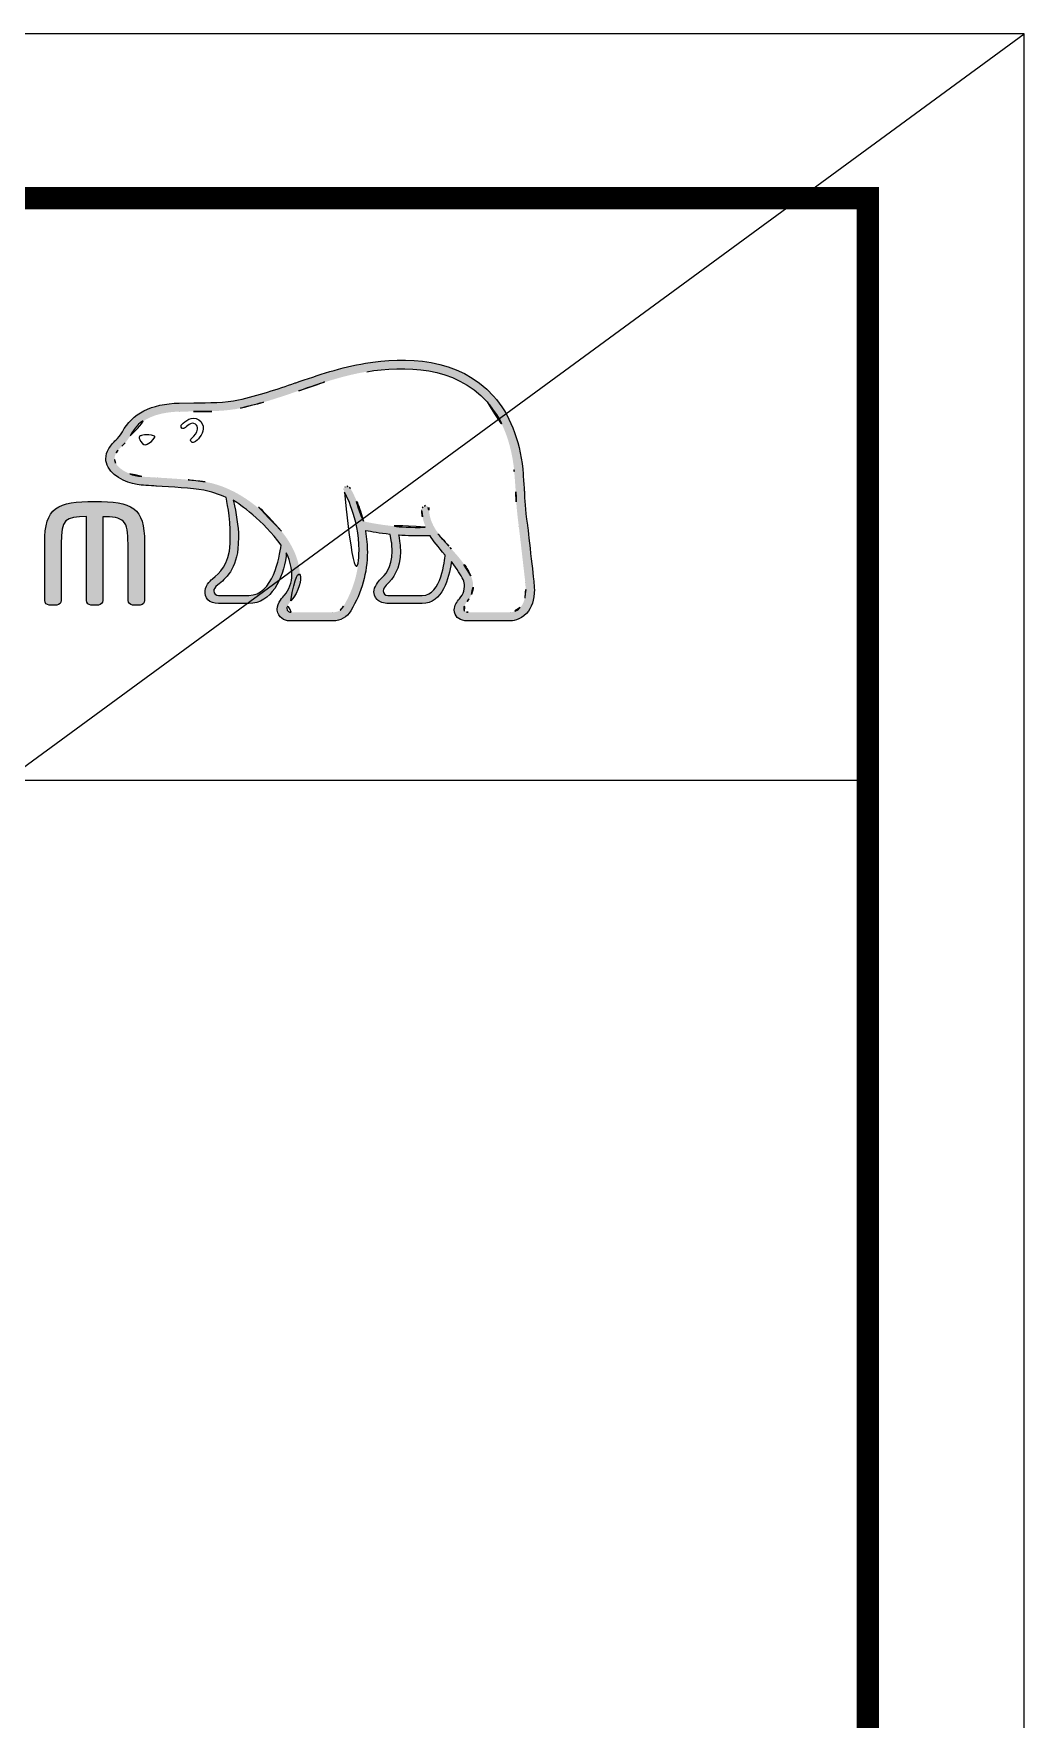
# Model space of a CAD drawing. Extents: x 16296675204 to 16296683393, y -37409618576 to -37409617244.
# Drawn here: x 16296676762.3 to 16296676940.3, y -37409617546.7 to -37409617244.1 of the extents above; entities that cross this region are included whole.
import ezdxf

# ---------------------------------------------------------------- set-up
doc = ezdxf.new("R2010")
doc.units = 0
doc.header["$LTSCALE"] = 10
doc.header["$MEASUREMENT"] = 0
doc.layers.get('0').update_dxf_attribs({"linetype": 'CONTINUOUS'})
doc.layers.add('레이어 1', color=7, linetype='CONTINUOUS', lineweight=0)

msp = doc.modelspace()

# ---------------------------------------------------------------- hatches: boundary and pattern name
at = {"layer": '레이어 1'}
h = msp.add_hatch(color=5, dxfattribs=at)
h.dxf.hatch_style = 1
edge = h.paths.add_edge_path(flags=16)
edge.add_spline(control_points=[(16296676849.71739, -37409617347.101151), (16296676848.96113, -37409617347.938339), (16296676848.01075, -37409617347.945847), (16296676847.96962, -37409617347.945847), (16296676847.96962, -37409617347.945847), (16296676840.356581, -37409617347.945847), (16296676840.356581, -37409617347.945847), (16296676840.07686, -37409617347.945847), (16296676839.863131, -37409617347.875702), (16296676839.72473, -37409617347.739059), (16296676839.6092, -37409617347.6259), (16296676839.55307, -37409617347.453781), (16296676839.55307, -37409617347.240509), (16296676839.55307, -37409617346.811188), (16296676839.86647, -37409617346.416458), (16296676840.19943, -37409617345.997421), (16296676840.50811, -37409617345.60083), (16296676840.80135, -37409617345.224808), (16296676840.965509, -37409617344.762733), (16296676841.38221, -37409617343.64122), (16296676841.33963, -37409617342.444839), (16296676840.842039, -37409617341.390671), (16296676839.9431, -37409617339.483414), (16296676838.609329, -37409617337.984947), (16296676837.31662, -37409617336.536972), (16296676837.31662, -37409617336.536972), (16296676836.87883, -37409617336.056198), (16296676836.87883, -37409617336.051529), (16296676835.19842, -37409617334.17894), (16296676833.461861, -37409617332.241707), (16296676833.32486, -37409617329.615196), (16296676833.29352, -37409617329.095123), (16296676833.053129, -37409617328.780838), (16296676832.71874, -37409617328.794884), (16296676832.71874, -37409617328.794884), (16296676832.226219, -37409617329.031479), (16296676832.2155, -37409617329.031479), (16296676832.082199, -37409617329.178391), (16296676832.007839, -37409617329.397202), (16296676832.007839, -37409617329.64888), (16296676832.007839, -37409617329.64888), (16296676832.01206, -37409617329.737694), (16296676832.01206, -37409617329.738663), (16296676832.079399, -37409617330.68808), (16296676832.305771, -37409617331.61969), (16296676832.70377, -37409617332.586838), (16296676832.70377, -37409617332.586838), (16296676832.74262, -37409617332.684174), (16296676832.74262, -37409617332.684174), (16296676832.74262, -37409617332.684174), (16296676832.639669, -37409617332.687881), (16296676832.639669, -37409617332.687881), (16296676827.7523, -37409617332.881531), (16296676822.960859, -37409617331.959259), (16296676821.55172, -37409617331.61969), (16296676820.682711, -37409617328.123253), (16296676819.273149, -37409617325.805389), (16296676819.21233, -37409617325.707176), (16296676819.10289, -37409617325.525726), (16296676818.927971, -37409617325.386307), (16296676818.75959, -37409617325.337662), (16296676818.75959, -37409617325.337662), (16296676818.348, -37409617325.399406), (16296676818.297529, -37409617325.40596), (16296676818.26292, -37409617325.457413), (16296676818.190889, -37409617325.554672), (16296676818.03187, -37409617325.76799), (16296676818.03187, -37409617325.76799), (16296676818.01227, -37409617325.939133), (16296676818.01227, -37409617325.939133), (16296676818.01227, -37409617325.939133), (16296676818.14222, -37409617326.399323), (16296676818.14222, -37409617326.399323), (16296676818.24888, -37409617326.583618), (16296676820.75849, -37409617330.979919), (16296676820.75849, -37409617336.802658), (16296676820.75849, -37409617340.394501), (16296676819.81469, -37409617343.78334), (16296676817.9533, -37409617346.873894), (16296676817.50853, -37409617347.615601), (16296676816.92251, -37409617347.945847), (16296676816.05077, -37409617347.945847), (16296676816.05077, -37409617347.945847), (16296676808.546169, -37409617347.945847), (16296676808.546169, -37409617347.945847), (16296676808.29738, -37409617347.945847), (16296676807.77825, -37409617347.770889), (16296676807.77825, -37409617347.228348), (16296676807.77825, -37409617346.929031), (16296676808.05558, -37409617346.437958), (16296676808.5177, -37409617345.920723), (16296676811.645081, -37409617342.438309), (16296676809.84079, -37409617336.999039), (16296676806.841499, -37409617333.415619), (16296676803.944571, -37409617329.959396), (16296676799.216709, -37409617325.609863), (16296676793.146111, -37409617324.529503), (16296676790.99473, -37409617324.153519), (16296676787.459499, -37409617323.944023), (16296676784.6042, -37409617323.774628), (16296676784.6042, -37409617323.774628), (16296676781.718109, -37409617323.603493), (16296676781.718109, -37409617323.603493), (16296676780.236931, -37409617323.490303), (16296676777.789049, -37409617322.579269), (16296676777.04402, -37409617321.168663), (16296676776.729271, -37409617320.584061), (16296676776.764811, -37409617319.991058), (16296676777.1595, -37409617319.309174), (16296676777.40789, -37409617318.897636), (16296676777.748831, -37409617318.544037), (16296676778.17771, -37409617318.113739), (16296676778.651911, -37409617317.633911), (16296676779.13974, -37409617317.137222), (16296676779.519541, -37409617316.482452), (16296676779.519541, -37409617316.482452), (16296676779.628481, -37409617316.277634), (16296676779.628481, -37409617316.277634), (16296676781.07785, -37409617313.505157), (16296676784.063551, -37409617312.04126), (16296676788.506149, -37409617311.923431), (16296676788.506149, -37409617311.923431), (16296676791.0116, -37409617311.89537), (16296676791.0116, -37409617311.89537), (16296676793.76252, -37409617311.881348), (16296676796.883921, -37409617311.865433), (16296676799.448669, -37409617311.313538), (16296676803.050819, -37409617310.539062), (16296676806.66465, -37409617309.304352), (16296676809.853849, -37409617308.217468), (16296676809.853849, -37409617308.217468), (16296676809.955811, -37409617308.183807), (16296676809.955811, -37409617308.183807), (16296676813.900299, -37409617306.834976), (16296676817.9795, -37409617305.440262), (16296676822.149389, -37409617304.76123), (16296676828.82288, -37409617303.656563), (16296676837.98723, -37409617303.693024), (16296676843.75293, -37409617310.165848), (16296676846.41787, -37409617313.16275), (16296676848.05942, -37409617317.284073), (16296676848.62439, -37409617322.418381), (16296676848.62439, -37409617322.418381), (16296676848.602921, -37409617322.401543), (16296676848.58321, -37409617322.383789), (16296676848.62903, -37409617322.485657), (16296676848.67211, -37409617323.061943), (16296676848.909679, -37409617326.328262), (16296676848.977961, -37409617327.898743), (16296676849.05002, -37409617329.522552), (16296676849.460609, -37409617332.535454), (16296676849.460609, -37409617332.535454), (16296676850.624229, -37409617342.611313), (16296676850.624229, -37409617342.611313), (16296676850.624229, -37409617342.611313), (16296676850.693451, -37409617343.83577), (16296676850.693451, -37409617343.83577), (16296676850.693451, -37409617345.281883), (16296676850.366079, -37409617346.380943), (16296676849.71739, -37409617347.101151)], knot_values=[0, 0, 0, 0, 1, 1, 1, 2, 2, 2, 3, 3, 3, 4, 4, 4, 5, 5, 5, 6, 6, 6, 7, 7, 7, 8, 8, 8, 9, 9, 9, 10, 10, 10, 11, 11, 11, 12, 12, 12, 13, 13, 13, 14, 14, 14, 15, 15, 15, 16, 16, 16, 17, 17, 17, 18, 18, 18, 19, 19, 19, 20, 20, 20, 21, 21, 21, 22, 22, 22, 23, 23, 23, 24, 24, 24, 25, 25, 25, 26, 26, 26, 27, 27, 27, 28, 28, 28, 29, 29, 29, 30, 30, 30, 31, 31, 31, 32, 32, 32, 33, 33, 33, 34, 34, 34, 35, 35, 35, 36, 36, 36, 37, 37, 37, 38, 38, 38, 39, 39, 39, 40, 40, 40, 41, 41, 41, 42, 42, 42, 43, 43, 43, 44, 44, 44, 45, 45, 45, 46, 46, 46, 47, 47, 47, 48, 48, 48, 49, 49, 49, 50, 50, 50, 51, 51, 51, 52, 52, 52, 53, 53, 53, 53], degree=3, periodic=0)
edge = h.paths.add_edge_path(flags=16)
edge.add_spline(control_points=[(16296676832.118219, -37409617344.923576), (16296676832.118219, -37409617344.923576), (16296676825.907761, -37409617344.923576), (16296676825.907761, -37409617344.923576), (16296676825.4485, -37409617344.923576), (16296676825.085581, -37409617344.556931), (16296676825.085581, -37409617344.089203), (16296676825.085581, -37409617343.762787), (16296676825.36899, -37409617343.347488), (16296676825.636999, -37409617343.06218), (16296676826.90024, -37409617341.852737), (16296676828.19243, -37409617340.18779), (16296676828.19243, -37409617337.027107), (16296676828.19243, -37409617337.027107), (16296676828.11245, -37409617335.591309), (16296676828.11245, -37409617335.585739), (16296676828.11245, -37409617335.585739), (16296676827.884199, -37409617334.189163), (16296676827.884199, -37409617334.189163), (16296676827.884199, -37409617334.189163), (16296676827.868299, -37409617334.101212), (16296676827.868299, -37409617334.101212), (16296676827.868299, -37409617334.101212), (16296676827.959961, -37409617334.107803), (16296676827.959961, -37409617334.107803), (16296676829.118, -37409617334.191017), (16296676831.37133, -37409617334.316406), (16296676833.52269, -37409617334.214432), (16296676834.068939, -37409617335.083389), (16296676834.94915, -37409617336.201157), (16296676836.23436, -37409617337.690308), (16296676836.1754, -37409617338.431152), (16296676835.561819, -37409617344.923576), (16296676832.118219, -37409617344.923576)], knot_values=[0, 0, 0, 0, 1, 1, 1, 2, 2, 2, 3, 3, 3, 4, 4, 4, 5, 5, 5, 6, 6, 6, 7, 7, 7, 8, 8, 8, 9, 9, 9, 10, 10, 10, 11, 11, 11, 11], degree=3, periodic=0)
edge = h.paths.add_edge_path(flags=16)
edge.add_spline(control_points=[(16296676800.95557, -37409617344.923576), (16296676800.95557, -37409617344.923576), (16296676795.50421, -37409617344.923576), (16296676795.50421, -37409617344.923576), (16296676795.095449, -37409617344.923576), (16296676794.65579, -37409617344.586838), (16296676794.65579, -37409617344.089203), (16296676794.65579, -37409617343.787163), (16296676794.909269, -37409617343.412949), (16296676795.37138, -37409617343.04158), (16296676796.75104, -37409617341.942543), (16296676798.841631, -37409617340.279404), (16296676799.068001, -37409617335.687607), (16296676799.068001, -37409617335.687607), (16296676799.0993, -37409617334.43515), (16296676799.0993, -37409617334.43515), (16296676799.0993, -37409617332.482101), (16296676798.651751, -37409617330.124046), (16296676798.227119, -37409617328.016632), (16296676798.227119, -37409617328.016632), (16296676798.15785, -37409617327.801514), (16296676798.15785, -37409617327.801514), (16296676798.15785, -37409617327.801514), (16296676798.336531, -37409617327.940872), (16296676798.336531, -37409617327.940872), (16296676799.14934, -37409617328.441277), (16296676803.60177, -37409617331.458801), (16296676806.76152, -37409617335.91687), (16296676806.49958, -37409617338.027039), (16296676805.30979, -37409617344.923576), (16296676800.95557, -37409617344.923576)], knot_values=[0, 0, 0, 0, 1, 1, 1, 2, 2, 2, 3, 3, 3, 4, 4, 4, 5, 5, 5, 6, 6, 6, 7, 7, 7, 8, 8, 8, 9, 9, 9, 10, 10, 10, 10], degree=3, periodic=0)
edge = h.paths.add_edge_path()
edge.add_spline(control_points=[(16296676852.162951, -37409617342.458893), (16296676852.16103, -37409617342.444839), (16296676851.00493, -37409617332.325912), (16296676851.00493, -37409617332.325912), (16296676850.57696, -37409617329.301826), (16296676850.51523, -37409617327.689217), (16296676850.45961, -37409617326.259987), (16296676850.45961, -37409617326.259987), (16296676850.17341, -37409617322.264954), (16296676850.17341, -37409617322.262154), (16296676849.56447, -37409617316.793953), (16296676847.79475, -37409617312.377083), (16296676844.91094, -37409617309.147217), (16296676838.681311, -37409617302.14772), (16296676828.95665, -37409617302.073822), (16296676821.89266, -37409617303.238403), (16296676817.56044, -37409617303.954933), (16296676813.419519, -37409617305.368301), (16296676809.416059, -37409617306.737671), (16296676809.416059, -37409617306.737671), (16296676809.28702, -37409617306.783478), (16296676809.28702, -37409617306.783478), (16296676806.15727, -37409617307.850739), (16296676802.60557, -37409617309.065857), (16296676799.12038, -37409617309.808456), (16296676796.725809, -37409617310.320137), (16296676793.72699, -37409617310.343536), (16296676791.077959, -37409617310.35759), (16296676791.077959, -37409617310.35759), (16296676788.45612, -37409617310.389374), (16296676788.45612, -37409617310.389374), (16296676783.418171, -37409617310.513786), (16296676779.986691, -37409617312.258324), (16296676778.253469, -37409617315.572342), (16296676778.253469, -37409617315.572342), (16296676778.175369, -37409617315.715393), (16296676778.175369, -37409617315.715393), (16296676777.88867, -37409617316.217758), (16296676777.463539, -37409617316.644287), (16296676777.08284, -37409617317.02594), (16296676776.663309, -37409617317.44873), (16296676776.190491, -37409617317.922928), (16296676775.82943, -37409617318.53653), (16296676775.46694, -37409617319.151123), (16296676775.284109, -37409617319.774048), (16296676775.284109, -37409617320.385773), (16296676775.284109, -37409617320.900238), (16296676775.41316, -37409617321.40535), (16296676775.67231, -37409617321.887993), (16296676776.743299, -37409617323.910316), (16296676779.79825, -37409617325.001846), (16296676781.621269, -37409617325.131882), (16296676781.621269, -37409617325.131882), (16296676784.304871, -37409617325.300278), (16296676784.36895, -37409617325.305878), (16296676787.052111, -37409617325.457413), (16296676790.726721, -37409617325.669739), (16296676792.87204, -37409617326.048569), (16296676794.126419, -37409617326.270264), (16296676795.55191, -37409617326.720154), (16296676796.86517, -37409617327.33847), (16296676796.958719, -37409617327.678963), (16296676797.640579, -37409617330.710541), (16296676797.640579, -37409617334.437042), (16296676797.640579, -37409617334.437042), (16296676797.61161, -37409617335.6194), (16296676797.61161, -37409617335.6194), (16296676797.41378, -37409617339.548889), (16296676795.70063, -37409617340.922012), (16296676794.445351, -37409617341.926643), (16296676794.31811, -37409617342.026733), (16296676793.199421, -37409617342.955551), (16296676793.118959, -37409617344.073334), (16296676793.06193, -37409617344.705643), (16296676793.242889, -37409617345.281883), (16296676793.6269, -37409617345.696213), (16296676794.04311, -37409617346.145203), (16296676794.67592, -37409617346.372467), (16296676795.50421, -37409617346.372467), (16296676795.50421, -37409617346.372467), (16296676800.95557, -37409617346.372467), (16296676800.95557, -37409617346.372467), (16296676805.03574, -37409617346.372467), (16296676807.05426, -37409617341.979027), (16296676807.66832, -37409617337.863342), (16296676807.66832, -37409617337.863342), (16296676807.680969, -37409617337.284348), (16296676807.680969, -37409617337.284348), (16296676807.680969, -37409617337.284348), (16296676807.849369, -37409617337.574303), (16296676807.849369, -37409617337.574303), (16296676808.37265, -37409617338.738831), (16296676808.687469, -37409617340.130707), (16296676808.687469, -37409617341.179207), (16296676808.687469, -37409617342.65062), (16296676808.231911, -37409617343.935852), (16296676807.366659, -37409617344.893631), (16296676807.14827, -37409617345.109756), (16296676806.05715, -37409617346.240601), (16296676806.05715, -37409617347.369614), (16296676806.05715, -37409617347.369614), (16296676806.066971, -37409617347.555771), (16296676806.066971, -37409617347.555771), (16296676806.221769, -37409617348.889633), (16296676807.30118, -37409617349.485443), (16296676808.303921, -37409617349.485443), (16296676808.303921, -37409617349.485443), (16296676816.05077, -37409617349.485443), (16296676816.05077, -37409617349.485443), (16296676817.449141, -37409617349.485443), (16296676818.563601, -37409617348.855904), (16296676819.27964, -37409617347.66803), (16296676821.25103, -37409617344.395103), (16296676822.249969, -37409617340.840652), (16296676822.249969, -37409617337.106613), (16296676822.249969, -37409617335.941132), (16296676822.14006, -37409617334.697098), (16296676821.924931, -37409617333.40625), (16296676821.924931, -37409617333.40625), (16296676821.906219, -37409617333.30336), (16296676821.906219, -37409617333.30336), (16296676821.906219, -37409617333.30336), (16296676822.0091, -37409617333.32489), (16296676822.0091, -37409617333.32489), (16296676822.941179, -37409617333.505402), (16296676824.44062, -37409617333.765427), (16296676826.293579, -37409617333.965591), (16296676826.293579, -37409617333.965591), (16296676826.347429, -37409617333.972168), (16296676826.347429, -37409617333.972168), (16296676826.347429, -37409617333.972168), (16296676826.596701, -37409617335.392113), (16296676826.596701, -37409617335.392113), (16296676826.596701, -37409617335.392113), (16296676826.651369, -37409617335.72879), (16296676826.651369, -37409617335.734413), (16296676826.651369, -37409617335.734413), (16296676826.72529, -37409617336.990662), (16296676826.72529, -37409617336.990662), (16296676826.72529, -37409617340.005402), (16296676825.35586, -37409617341.316772), (16296676824.619749, -37409617342.020157), (16296676824.609421, -37409617342.029541), (16296676823.58242, -37409617343.07338), (16296676823.4711, -37409617343.99942), (16296676823.4711, -37409617343.99942), (16296676823.43556, -37409617344.283813), (16296676823.43556, -37409617344.283813), (16296676823.43556, -37409617344.574707), (16296676823.510361, -37409617345.145279), (16296676824.019211, -37409617345.67099), (16296676824.467279, -37409617346.137756), (16296676825.16087, -37409617346.372467), (16296676826.083151, -37409617346.372467), (16296676826.083151, -37409617346.372467), (16296676832.118219, -37409617346.372467), (16296676832.118219, -37409617346.372467), (16296676835.783501, -37409617346.372467), (16296676836.88678, -37409617341.712448), (16296676837.331551, -37409617339.100853), (16296676837.331551, -37409617339.100853), (16296676837.35218, -37409617338.831467), (16296676837.35218, -37409617338.831467), (16296676837.35218, -37409617338.831467), (16296676837.49712, -37409617339.028816), (16296676837.49712, -37409617339.028816), (16296676838.34227, -37409617340.108261), (16296676839.08353, -37409617341.30835), (16296676839.44034, -37409617342.054817), (16296676839.62789, -37409617342.442947), (16296676839.72892, -37409617342.874191), (16296676839.72892, -37409617343.306343), (16296676839.72892, -37409617343.306343), (16296676839.592369, -37409617344.179962), (16296676839.592369, -37409617344.179962), (16296676839.45113, -37409617344.654213), (16296676839.12748, -37409617345.091026), (16296676838.810869, -37409617345.513817), (16296676838.346411, -37409617346.117142), (16296676837.8675, -37409617346.742889), (16296676837.8675, -37409617347.502441), (16296676837.8675, -37409617347.502441), (16296676837.912439, -37409617347.920547), (16296676837.912439, -37409617347.920547), (16296676838.133141, -37409617348.928886), (16296676838.950239, -37409617349.485443), (16296676840.21159, -37409617349.485443), (16296676840.21159, -37409617349.485443), (16296676847.965891, -37409617349.485443), (16296676847.965891, -37409617349.485443), (16296676848.136089, -37409617349.485443), (16296676849.651449, -37409617349.448029), (16296676850.838409, -37409617348.163742), (16296676851.78594, -37409617347.137657), (16296676852.24617, -37409617345.727051), (16296676852.24617, -37409617343.854446), (16296676852.24617, -37409617343.854446), (16296676852.16386, -37409617342.465424), (16296676852.162951, -37409617342.458893)], knot_values=[0, 0, 0, 0, 1, 1, 1, 2, 2, 2, 3, 3, 3, 4, 4, 4, 5, 5, 5, 6, 6, 6, 7, 7, 7, 8, 8, 8, 9, 9, 9, 10, 10, 10, 11, 11, 11, 12, 12, 12, 13, 13, 13, 14, 14, 14, 15, 15, 15, 16, 16, 16, 17, 17, 17, 18, 18, 18, 19, 19, 19, 20, 20, 20, 21, 21, 21, 22, 22, 22, 23, 23, 23, 24, 24, 24, 25, 25, 25, 26, 26, 26, 27, 27, 27, 28, 28, 28, 29, 29, 29, 30, 30, 30, 31, 31, 31, 32, 32, 32, 33, 33, 33, 34, 34, 34, 35, 35, 35, 36, 36, 36, 37, 37, 37, 38, 38, 38, 39, 39, 39, 40, 40, 40, 41, 41, 41, 42, 42, 42, 43, 43, 43, 44, 44, 44, 45, 45, 45, 46, 46, 46, 47, 47, 47, 48, 48, 48, 49, 49, 49, 50, 50, 50, 51, 51, 51, 52, 52, 52, 53, 53, 53, 54, 54, 54, 55, 55, 55, 56, 56, 56, 57, 57, 57, 58, 58, 58, 59, 59, 59, 60, 60, 60, 61, 61, 61, 62, 62, 62, 63, 63, 63, 64, 64, 64, 65, 65, 65, 66, 66, 66, 66], degree=3, periodic=0)
edge = h.paths.add_edge_path(flags=0)
edge.add_spline(control_points=[(16296676781.48938, -37409617316.289749), (16296676781.48938, -37409617316.289749), (16296676782.61747, -37409617315.779984), (16296676784.01494, -37409617316.318764), (16296676784.01494, -37409617316.318764), (16296676784.187969, -37409617316.392639), (16296676783.962549, -37409617316.711617), (16296676783.282061, -37409617317.626419), (16296676782.611389, -37409617317.823822), (16296676782.611389, -37409617317.823822), (16296676782.611389, -37409617317.823822), (16296676782.125481, -37409617317.994957), (16296676781.85236, -37409617317.663818), (16296676781.300461, -37409617317.016571), (16296676781.283649, -37409617316.639618), (16296676781.283649, -37409617316.639618), (16296676781.283649, -37409617316.639618), (16296676781.22657, -37409617316.359917), (16296676781.48938, -37409617316.289749)], knot_values=[0, 0, 0, 0, 1, 1, 1, 2, 2, 2, 3, 3, 3, 4, 4, 4, 5, 5, 5, 6, 6, 6, 6], degree=3, periodic=0)
edge = h.paths.add_edge_path(flags=0)
edge.add_spline(control_points=[(16296676788.93363, -37409617314.215103), (16296676788.764771, -37409617314.399368), (16296676788.75169, -37409617314.706192), (16296676788.93363, -37409617314.867981), (16296676789.10763, -37409617315.025131), (16296676789.409241, -37409617314.983978), (16296676789.577629, -37409617314.798798), (16296676789.667419, -37409617314.706192), (16296676790.59346, -37409617313.607101), (16296676791.392281, -37409617314.16925), (16296676791.68409, -37409617314.378807), (16296676791.80477, -37409617314.676247), (16296676791.761761, -37409617315.060654), (16296676791.69347, -37409617315.677063), (16296676791.158899, -37409617316.37677), (16296676790.785219, -37409617316.616211), (16296676790.57616, -37409617316.743439), (16296676790.4382, -37409617317.016571), (16296676790.537331, -37409617317.237343), (16296676790.635559, -37409617317.457108), (16296676790.91523, -37409617317.522636), (16296676791.139709, -37409617317.417831), (16296676791.808491, -37409617317.097931), (16296676792.651779, -37409617316.029739), (16296676792.76729, -37409617315.033569), (16296676792.843969, -37409617314.339523), (16296676792.53248, -37409617313.772667), (16296676791.9778, -37409617313.390137), (16296676790.785219, -37409617312.543587), (16296676789.433571, -37409617313.6763), (16296676788.93363, -37409617314.215103)], knot_values=[0, 0, 0, 0, 1, 1, 1, 2, 2, 2, 3, 3, 3, 4, 4, 4, 5, 5, 5, 6, 6, 6, 7, 7, 7, 8, 8, 8, 9, 9, 9, 10, 10, 10, 10], degree=3, periodic=0)
edge = h.paths.add_edge_path(flags=0)
edge.add_spline(control_points=[(16296676788.781151, -37409617315.041054), (16296676788.781151, -37409617315.041054), (16296676788.781151, -37409617315.041054), (16296676788.781151, -37409617315.041054), (16296676788.781151, -37409617315.041054), (16296676788.781151, -37409617315.041054), (16296676788.781151, -37409617315.041054)], knot_values=[0, 0, 0, 0, 1, 1, 1, 2, 2, 2, 2], degree=3, periodic=0)
h = msp.add_hatch(color=5, dxfattribs=at)
h.dxf.hatch_style = 2
edge = h.paths.add_edge_path()
edge.add_spline(control_points=[(16296676764.2981, -37409617335.426682), (16296676764.2981, -37409617335.426682), (16296676764.2981, -37409617345.82814), (16296676764.2981, -37409617345.82814), (16296676764.2981, -37409617346.278), (16296676764.65164, -37409617346.643738), (16296676765.08567, -37409617346.643738), (16296676765.08567, -37409617346.643738), (16296676766.477501, -37409617346.643738), (16296676766.477501, -37409617346.643738), (16296676766.968571, -37409617346.643738), (16296676767.26228, -37409617346.230324), (16296676767.26228, -37409617345.82814), (16296676767.26228, -37409617345.82814), (16296676767.26228, -37409617335.683899), (16296676767.26228, -37409617335.683899), (16296676767.26228, -37409617331.210922), (16296676768.020889, -37409617330.775993), (16296676771.803551, -37409617330.765694), (16296676771.803551, -37409617331.04071), (16296676771.803551, -37409617345.82814), (16296676771.803551, -37409617345.82814), (16296676771.803551, -37409617346.294884), (16296676772.13937, -37409617346.643738), (16296676772.5846, -37409617346.643738), (16296676772.5846, -37409617346.643738), (16296676773.952141, -37409617346.643738), (16296676773.952141, -37409617346.643738), (16296676774.441299, -37409617346.643738), (16296676774.734131, -37409617346.230324), (16296676774.734131, -37409617345.82814), (16296676774.734131, -37409617345.82814), (16296676774.734131, -37409617331.086533), (16296676774.734131, -37409617330.794708), (16296676776.503839, -37409617330.801224), (16296676777.746969, -37409617330.947144), (16296676778.419979, -37409617331.61969), (16296676779.12896, -37409617332.327744), (16296676779.26742, -37409617333.648529), (16296676779.26742, -37409617335.683899), (16296676779.26742, -37409617335.683899), (16296676779.26742, -37409617345.82814), (16296676779.26742, -37409617345.82814), (16296676779.26742, -37409617346.269638), (16296676779.62896, -37409617346.643738), (16296676780.056431, -37409617346.643738), (16296676780.056431, -37409617346.643738), (16296676781.454809, -37409617346.643738), (16296676781.454809, -37409617346.643738), (16296676781.9398, -37409617346.643738), (16296676782.239571, -37409617346.220963), (16296676782.239571, -37409617345.82814), (16296676782.239571, -37409617345.82814), (16296676782.239571, -37409617335.426682), (16296676782.239571, -37409617335.426682), (16296676782.239571, -37409617329.122269), (16296676780.00403, -37409617328.054024), (16296676773.28521, -37409617328.054024), (16296676766.542049, -37409617328.054024), (16296676764.2981, -37409617329.122269), (16296676764.2981, -37409617335.426682)], knot_values=[0, 0, 0, 0, 1, 1, 1, 2, 2, 2, 3, 3, 3, 4, 4, 4, 5, 5, 5, 6, 6, 6, 7, 7, 7, 8, 8, 8, 9, 9, 9, 10, 10, 10, 11, 11, 11, 12, 12, 12, 13, 13, 13, 14, 14, 14, 15, 15, 15, 16, 16, 16, 17, 17, 17, 18, 18, 18, 19, 19, 19, 20, 20, 20, 20], degree=3, periodic=0)

# ---------------------------------------------------------------- linework, layer by layer
at = {"ltscale": 0.5}
msp.add_line((16296675204.252609, -37409618516.086411), (16296676940.252609, -37409617244.086411), dxfattribs=at)
at = {"color": 5}
msp.add_line((16296676800.71402, -37409617346.372467), (16296676800.71402, -37409617346.372467), dxfattribs=at)
at = {"color": 5, "ltscale": 40}
msp.add_line((16296676912.168119, -37409617378.119553), (16296676634.719851, -37409617378.119553), dxfattribs=at)
at = {"ltscale": 0.5}
msp.add_lwpolyline([(16296675204.252609, -37409618516.086411), (16296676940.252609, -37409618516.086411), (16296676940.252609, -37409617244.086411), (16296675204.252609, -37409617244.086411)], close=True, dxfattribs=at)
at = {"color": 5, "linetype": 'ByBlock', "lineweight": 200, "const_width": 4}
msp.add_lwpolyline([(16296675232.167789, -37409618461.620499), (16296676912.167789, -37409618461.620499), (16296676912.167789, -37409617273.620499), (16296675232.167789, -37409617273.620499)], close=True, dxfattribs=at)
at = {"layer": '레이어 1', "color": 5}
for points, knots in [([(16296676852.162951, -37409617342.458893), (16296676852.16103, -37409617342.444839), (16296676851.00493, -37409617332.325912), (16296676851.00493, -37409617332.325912), (16296676850.57696, -37409617329.301826), (16296676850.51523, -37409617327.689217), (16296676850.45961, -37409617326.259987), (16296676850.45961, -37409617326.259987), (16296676850.17341, -37409617322.264954), (16296676850.17341, -37409617322.262154), (16296676849.56447, -37409617316.793953), (16296676847.79475, -37409617312.377083), (16296676844.91094, -37409617309.147217), (16296676838.681311, -37409617302.14772), (16296676828.95665, -37409617302.073822), (16296676821.89266, -37409617303.238403), (16296676817.56044, -37409617303.954933), (16296676813.419519, -37409617305.368301), (16296676809.416059, -37409617306.737671), (16296676809.416059, -37409617306.737671), (16296676809.28702, -37409617306.783478), (16296676809.28702, -37409617306.783478), (16296676806.15727, -37409617307.850739), (16296676802.60557, -37409617309.065857), (16296676799.12038, -37409617309.808456), (16296676796.725809, -37409617310.320137), (16296676793.72699, -37409617310.343536), (16296676791.077959, -37409617310.35759), (16296676791.077959, -37409617310.35759), (16296676788.45612, -37409617310.389374), (16296676788.45612, -37409617310.389374), (16296676783.418171, -37409617310.513786), (16296676779.986691, -37409617312.258324), (16296676778.253469, -37409617315.572342), (16296676778.253469, -37409617315.572342), (16296676778.175369, -37409617315.715393), (16296676778.175369, -37409617315.715393), (16296676777.88867, -37409617316.217758), (16296676777.463539, -37409617316.644287), (16296676777.08284, -37409617317.02594), (16296676776.663309, -37409617317.44873), (16296676776.190491, -37409617317.922928), (16296676775.82943, -37409617318.53653), (16296676775.46694, -37409617319.151123), (16296676775.284109, -37409617319.774048), (16296676775.284109, -37409617320.385773), (16296676775.284109, -37409617320.900238), (16296676775.41316, -37409617321.40535), (16296676775.67231, -37409617321.887993), (16296676776.743299, -37409617323.910316), (16296676779.79825, -37409617325.001846), (16296676781.621269, -37409617325.131882), (16296676781.621269, -37409617325.131882), (16296676784.304871, -37409617325.300278), (16296676784.36895, -37409617325.305878), (16296676787.052111, -37409617325.457413), (16296676790.726721, -37409617325.669739), (16296676792.87204, -37409617326.048569), (16296676794.126419, -37409617326.270264), (16296676795.55191, -37409617326.720154), (16296676796.86517, -37409617327.33847), (16296676796.958719, -37409617327.678963), (16296676797.640579, -37409617330.710541), (16296676797.640579, -37409617334.437042), (16296676797.640579, -37409617334.437042), (16296676797.61161, -37409617335.6194), (16296676797.61161, -37409617335.6194), (16296676797.41378, -37409617339.548889), (16296676795.70063, -37409617340.922012), (16296676794.445351, -37409617341.926643), (16296676794.31811, -37409617342.026733), (16296676793.199421, -37409617342.955551), (16296676793.118959, -37409617344.073334), (16296676793.06193, -37409617344.705643), (16296676793.242889, -37409617345.281883), (16296676793.6269, -37409617345.696213), (16296676794.04311, -37409617346.145203), (16296676794.67592, -37409617346.372467), (16296676795.50421, -37409617346.372467), (16296676795.50421, -37409617346.372467), (16296676800.95557, -37409617346.372467), (16296676800.95557, -37409617346.372467), (16296676805.03574, -37409617346.372467), (16296676807.05426, -37409617341.979027), (16296676807.66832, -37409617337.863342), (16296676807.66832, -37409617337.863342), (16296676807.680969, -37409617337.284348), (16296676807.680969, -37409617337.284348), (16296676807.680969, -37409617337.284348), (16296676807.849369, -37409617337.574303), (16296676807.849369, -37409617337.574303), (16296676808.37265, -37409617338.738831), (16296676808.687469, -37409617340.130707), (16296676808.687469, -37409617341.179207), (16296676808.687469, -37409617342.65062), (16296676808.231911, -37409617343.935852), (16296676807.366659, -37409617344.893631), (16296676807.14827, -37409617345.109756), (16296676806.05715, -37409617346.240601), (16296676806.05715, -37409617347.369614), (16296676806.05715, -37409617347.369614), (16296676806.066971, -37409617347.555771), (16296676806.066971, -37409617347.555771), (16296676806.221769, -37409617348.889633), (16296676807.30118, -37409617349.485443), (16296676808.303921, -37409617349.485443), (16296676808.303921, -37409617349.485443), (16296676816.05077, -37409617349.485443), (16296676816.05077, -37409617349.485443), (16296676817.449141, -37409617349.485443), (16296676818.563601, -37409617348.855904), (16296676819.27964, -37409617347.66803), (16296676821.25103, -37409617344.395103), (16296676822.249969, -37409617340.840652), (16296676822.249969, -37409617337.106613), (16296676822.249969, -37409617335.941132), (16296676822.14006, -37409617334.697098), (16296676821.924931, -37409617333.40625), (16296676821.924931, -37409617333.40625), (16296676821.906219, -37409617333.30336), (16296676821.906219, -37409617333.30336), (16296676821.906219, -37409617333.30336), (16296676822.0091, -37409617333.32489), (16296676822.0091, -37409617333.32489), (16296676822.941179, -37409617333.505402), (16296676824.44062, -37409617333.765427), (16296676826.293579, -37409617333.965591), (16296676826.293579, -37409617333.965591), (16296676826.347429, -37409617333.972168), (16296676826.347429, -37409617333.972168), (16296676826.347429, -37409617333.972168), (16296676826.596701, -37409617335.392113), (16296676826.596701, -37409617335.392113), (16296676826.596701, -37409617335.392113), (16296676826.651369, -37409617335.72879), (16296676826.651369, -37409617335.734413), (16296676826.651369, -37409617335.734413), (16296676826.72529, -37409617336.990662), (16296676826.72529, -37409617336.990662), (16296676826.72529, -37409617340.005402), (16296676825.35586, -37409617341.316772), (16296676824.619749, -37409617342.020157), (16296676824.609421, -37409617342.029541), (16296676823.58242, -37409617343.07338), (16296676823.4711, -37409617343.99942), (16296676823.4711, -37409617343.99942), (16296676823.43556, -37409617344.283813), (16296676823.43556, -37409617344.283813), (16296676823.43556, -37409617344.574707), (16296676823.510361, -37409617345.145279), (16296676824.019211, -37409617345.67099), (16296676824.467279, -37409617346.137756), (16296676825.16087, -37409617346.372467), (16296676826.083151, -37409617346.372467), (16296676826.083151, -37409617346.372467), (16296676832.118219, -37409617346.372467), (16296676832.118219, -37409617346.372467), (16296676835.783501, -37409617346.372467), (16296676836.88678, -37409617341.712448), (16296676837.331551, -37409617339.100853), (16296676837.331551, -37409617339.100853), (16296676837.35218, -37409617338.831467), (16296676837.35218, -37409617338.831467), (16296676837.35218, -37409617338.831467), (16296676837.49712, -37409617339.028816), (16296676837.49712, -37409617339.028816), (16296676838.34227, -37409617340.108261), (16296676839.08353, -37409617341.30835), (16296676839.44034, -37409617342.054817), (16296676839.62789, -37409617342.442947), (16296676839.72892, -37409617342.874191), (16296676839.72892, -37409617343.306343), (16296676839.72892, -37409617343.306343), (16296676839.592369, -37409617344.179962), (16296676839.592369, -37409617344.179962), (16296676839.45113, -37409617344.654213), (16296676839.12748, -37409617345.091026), (16296676838.810869, -37409617345.513817), (16296676838.346411, -37409617346.117142), (16296676837.8675, -37409617346.742889), (16296676837.8675, -37409617347.502441), (16296676837.8675, -37409617347.502441), (16296676837.912439, -37409617347.920547), (16296676837.912439, -37409617347.920547), (16296676838.133141, -37409617348.928886), (16296676838.950239, -37409617349.485443), (16296676840.21159, -37409617349.485443), (16296676840.21159, -37409617349.485443), (16296676847.965891, -37409617349.485443), (16296676847.965891, -37409617349.485443), (16296676848.136089, -37409617349.485443), (16296676849.651449, -37409617349.448029), (16296676850.838409, -37409617348.163742), (16296676851.78594, -37409617347.137657), (16296676852.24617, -37409617345.727051), (16296676852.24617, -37409617343.854446), (16296676852.24617, -37409617343.854446), (16296676852.16386, -37409617342.465424), (16296676852.162951, -37409617342.458893)], [0, 0, 0, 0, 1, 1, 1, 2, 2, 2, 3, 3, 3, 4, 4, 4, 5, 5, 5, 6, 6, 6, 7, 7, 7, 8, 8, 8, 9, 9, 9, 10, 10, 10, 11, 11, 11, 12, 12, 12, 13, 13, 13, 14, 14, 14, 15, 15, 15, 16, 16, 16, 17, 17, 17, 18, 18, 18, 19, 19, 19, 20, 20, 20, 21, 21, 21, 22, 22, 22, 23, 23, 23, 24, 24, 24, 25, 25, 25, 26, 26, 26, 27, 27, 27, 28, 28, 28, 29, 29, 29, 30, 30, 30, 31, 31, 31, 32, 32, 32, 33, 33, 33, 34, 34, 34, 35, 35, 35, 36, 36, 36, 37, 37, 37, 38, 38, 38, 39, 39, 39, 40, 40, 40, 41, 41, 41, 42, 42, 42, 43, 43, 43, 44, 44, 44, 45, 45, 45, 46, 46, 46, 47, 47, 47, 48, 48, 48, 49, 49, 49, 50, 50, 50, 51, 51, 51, 52, 52, 52, 53, 53, 53, 54, 54, 54, 55, 55, 55, 56, 56, 56, 57, 57, 57, 58, 58, 58, 59, 59, 59, 60, 60, 60, 61, 61, 61, 62, 62, 62, 63, 63, 63, 64, 64, 64, 65, 65, 65, 66, 66, 66, 66]), ([(16296676788.93363, -37409617314.215103), (16296676788.764771, -37409617314.399368), (16296676788.75169, -37409617314.706192), (16296676788.93363, -37409617314.867981), (16296676789.10763, -37409617315.025131), (16296676789.409241, -37409617314.983978), (16296676789.577629, -37409617314.798798), (16296676789.667419, -37409617314.706192), (16296676790.59346, -37409617313.607101), (16296676791.392281, -37409617314.16925), (16296676791.68409, -37409617314.378807), (16296676791.80477, -37409617314.676247), (16296676791.761761, -37409617315.060654), (16296676791.69347, -37409617315.677063), (16296676791.158899, -37409617316.37677), (16296676790.785219, -37409617316.616211), (16296676790.57616, -37409617316.743439), (16296676790.4382, -37409617317.016571), (16296676790.537331, -37409617317.237343), (16296676790.635559, -37409617317.457108), (16296676790.91523, -37409617317.522636), (16296676791.139709, -37409617317.417831), (16296676791.808491, -37409617317.097931), (16296676792.651779, -37409617316.029739), (16296676792.76729, -37409617315.033569), (16296676792.843969, -37409617314.339523), (16296676792.53248, -37409617313.772667), (16296676791.9778, -37409617313.390137), (16296676790.785219, -37409617312.543587), (16296676789.433571, -37409617313.6763), (16296676788.93363, -37409617314.215103)], [0, 0, 0, 0, 1, 1, 1, 2, 2, 2, 3, 3, 3, 4, 4, 4, 5, 5, 5, 6, 6, 6, 7, 7, 7, 8, 8, 8, 9, 9, 9, 10, 10, 10, 10]), ([(16296676781.48938, -37409617316.289749), (16296676781.48938, -37409617316.289749), (16296676782.61747, -37409617315.779984), (16296676784.01494, -37409617316.318764), (16296676784.01494, -37409617316.318764), (16296676784.187969, -37409617316.392639), (16296676783.962549, -37409617316.711617), (16296676783.282061, -37409617317.626419), (16296676782.611389, -37409617317.823822), (16296676782.611389, -37409617317.823822), (16296676782.611389, -37409617317.823822), (16296676782.125481, -37409617317.994957), (16296676781.85236, -37409617317.663818), (16296676781.300461, -37409617317.016571), (16296676781.283649, -37409617316.639618), (16296676781.283649, -37409617316.639618), (16296676781.283649, -37409617316.639618), (16296676781.22657, -37409617316.359917), (16296676781.48938, -37409617316.289749)], [0, 0, 0, 0, 1, 1, 1, 2, 2, 2, 3, 3, 3, 4, 4, 4, 5, 5, 5, 6, 6, 6, 6]), ([(16296676788.781151, -37409617315.041054), (16296676788.781151, -37409617315.041054), (16296676788.781151, -37409617315.041054), (16296676788.781151, -37409617315.041054), (16296676788.781151, -37409617315.041054), (16296676788.781151, -37409617315.041054), (16296676788.781151, -37409617315.041054)], [0, 0, 0, 0, 1, 1, 1, 2, 2, 2, 2]), ([(16296676818.14222, -37409617326.399323), (16296676818.24888, -37409617326.583618), (16296676820.75849, -37409617330.979919), (16296676820.75849, -37409617336.802658), (16296676820.75849, -37409617340.394501), (16296676819.81469, -37409617343.78334), (16296676817.9533, -37409617346.873894)], [24, 24, 24, 24, 25, 25, 25, 26, 26, 26, 26]), ([(16296676764.2981, -37409617335.426682), (16296676764.2981, -37409617335.426682), (16296676764.2981, -37409617345.82814), (16296676764.2981, -37409617345.82814), (16296676764.2981, -37409617346.278), (16296676764.65164, -37409617346.643738), (16296676765.08567, -37409617346.643738), (16296676765.08567, -37409617346.643738), (16296676766.477501, -37409617346.643738), (16296676766.477501, -37409617346.643738), (16296676766.968571, -37409617346.643738), (16296676767.26228, -37409617346.230324), (16296676767.26228, -37409617345.82814), (16296676767.26228, -37409617345.82814), (16296676767.26228, -37409617335.683899), (16296676767.26228, -37409617335.683899), (16296676767.26228, -37409617331.210922), (16296676768.020889, -37409617330.775993), (16296676771.803551, -37409617330.765694), (16296676771.803551, -37409617331.04071), (16296676771.803551, -37409617345.82814), (16296676771.803551, -37409617345.82814), (16296676771.803551, -37409617346.294884), (16296676772.13937, -37409617346.643738), (16296676772.5846, -37409617346.643738), (16296676772.5846, -37409617346.643738), (16296676773.952141, -37409617346.643738), (16296676773.952141, -37409617346.643738), (16296676774.441299, -37409617346.643738), (16296676774.734131, -37409617346.230324), (16296676774.734131, -37409617345.82814), (16296676774.734131, -37409617345.82814), (16296676774.734131, -37409617331.086533), (16296676774.734131, -37409617330.794708), (16296676776.503839, -37409617330.801224), (16296676777.746969, -37409617330.947144), (16296676778.419979, -37409617331.61969), (16296676779.12896, -37409617332.327744), (16296676779.26742, -37409617333.648529), (16296676779.26742, -37409617335.683899), (16296676779.26742, -37409617335.683899), (16296676779.26742, -37409617345.82814), (16296676779.26742, -37409617345.82814), (16296676779.26742, -37409617346.269638), (16296676779.62896, -37409617346.643738), (16296676780.056431, -37409617346.643738), (16296676780.056431, -37409617346.643738), (16296676781.454809, -37409617346.643738), (16296676781.454809, -37409617346.643738), (16296676781.9398, -37409617346.643738), (16296676782.239571, -37409617346.220963), (16296676782.239571, -37409617345.82814), (16296676782.239571, -37409617345.82814), (16296676782.239571, -37409617335.426682), (16296676782.239571, -37409617335.426682), (16296676782.239571, -37409617329.122269), (16296676780.00403, -37409617328.054024), (16296676773.28521, -37409617328.054024), (16296676766.542049, -37409617328.054024), (16296676764.2981, -37409617329.122269), (16296676764.2981, -37409617335.426682)], [0, 0, 0, 0, 1, 1, 1, 2, 2, 2, 3, 3, 3, 4, 4, 4, 5, 5, 5, 6, 6, 6, 7, 7, 7, 8, 8, 8, 9, 9, 9, 10, 10, 10, 11, 11, 11, 12, 12, 12, 13, 13, 13, 14, 14, 14, 15, 15, 15, 16, 16, 16, 17, 17, 17, 18, 18, 18, 19, 19, 19, 20, 20, 20, 20]), ([(16296676800.95557, -37409617344.923576), (16296676800.95557, -37409617344.923576), (16296676795.50421, -37409617344.923576), (16296676795.50421, -37409617344.923576), (16296676795.095449, -37409617344.923576), (16296676794.65579, -37409617344.586838), (16296676794.65579, -37409617344.089203), (16296676794.65579, -37409617343.787163), (16296676794.909269, -37409617343.412949), (16296676795.37138, -37409617343.04158), (16296676796.75104, -37409617341.942543), (16296676798.841631, -37409617340.279404), (16296676799.068001, -37409617335.687607), (16296676799.068001, -37409617335.687607), (16296676799.0993, -37409617334.43515), (16296676799.0993, -37409617334.43515), (16296676799.0993, -37409617332.482101), (16296676798.651751, -37409617330.124046), (16296676798.227119, -37409617328.016632), (16296676798.227119, -37409617328.016632), (16296676798.15785, -37409617327.801514), (16296676798.15785, -37409617327.801514), (16296676798.15785, -37409617327.801514), (16296676798.336531, -37409617327.940872), (16296676798.336531, -37409617327.940872), (16296676799.14934, -37409617328.441277), (16296676803.60177, -37409617331.458801), (16296676806.76152, -37409617335.91687), (16296676806.49958, -37409617338.027039), (16296676805.30979, -37409617344.923576), (16296676800.95557, -37409617344.923576)], [0, 0, 0, 0, 1, 1, 1, 2, 2, 2, 3, 3, 3, 4, 4, 4, 5, 5, 5, 6, 6, 6, 7, 7, 7, 8, 8, 8, 9, 9, 9, 10, 10, 10, 10]), ([(16296676832.118219, -37409617344.923576), (16296676832.118219, -37409617344.923576), (16296676825.907761, -37409617344.923576), (16296676825.907761, -37409617344.923576), (16296676825.4485, -37409617344.923576), (16296676825.085581, -37409617344.556931), (16296676825.085581, -37409617344.089203), (16296676825.085581, -37409617343.762787), (16296676825.36899, -37409617343.347488), (16296676825.636999, -37409617343.06218), (16296676826.90024, -37409617341.852737), (16296676828.19243, -37409617340.18779), (16296676828.19243, -37409617337.027107), (16296676828.19243, -37409617337.027107), (16296676828.11245, -37409617335.591309), (16296676828.11245, -37409617335.585739), (16296676828.11245, -37409617335.585739), (16296676827.884199, -37409617334.189163), (16296676827.884199, -37409617334.189163), (16296676827.884199, -37409617334.189163), (16296676827.868299, -37409617334.101212), (16296676827.868299, -37409617334.101212), (16296676827.868299, -37409617334.101212), (16296676827.959961, -37409617334.107803), (16296676827.959961, -37409617334.107803), (16296676829.118, -37409617334.191017), (16296676831.37133, -37409617334.316406), (16296676833.52269, -37409617334.214432), (16296676834.068939, -37409617335.083389), (16296676834.94915, -37409617336.201157), (16296676836.23436, -37409617337.690308), (16296676836.1754, -37409617338.431152), (16296676835.561819, -37409617344.923576), (16296676832.118219, -37409617344.923576)], [0, 0, 0, 0, 1, 1, 1, 2, 2, 2, 3, 3, 3, 4, 4, 4, 5, 5, 5, 6, 6, 6, 7, 7, 7, 8, 8, 8, 9, 9, 9, 10, 10, 10, 11, 11, 11, 11]), ([(16296676808.546169, -37409617347.945847), (16296676808.29738, -37409617347.945847), (16296676807.77825, -37409617347.770889), (16296676807.77825, -37409617347.228348), (16296676807.77825, -37409617346.929031), (16296676808.05558, -37409617346.437958), (16296676808.5177, -37409617345.920723)], [28, 28, 28, 28, 29, 29, 29, 30, 30, 30, 30]), ([(16296676839.72473, -37409617347.739059), (16296676839.6092, -37409617347.6259), (16296676839.55307, -37409617347.453781), (16296676839.55307, -37409617347.240509), (16296676839.55307, -37409617346.811188), (16296676839.86647, -37409617346.416458), (16296676840.19943, -37409617345.997421)], [3, 3, 3, 3, 4, 4, 4, 5, 5, 5, 5])]:
    msp.add_open_spline(points, degree=3, knots=knots, dxfattribs=at)
for points in [[(16296676809.955811, -37409617308.183807), (16296676813.900299, -37409617306.834976), (16296676817.9795, -37409617305.440262), (16296676822.149389, -37409617304.76123)], [(16296676822.149389, -37409617304.76123), (16296676828.82288, -37409617303.656563), (16296676837.98723, -37409617303.693024), (16296676843.75293, -37409617310.165848)], [(16296676809.853849, -37409617308.217468), (16296676809.853849, -37409617308.217468), (16296676809.955811, -37409617308.183807), (16296676809.955811, -37409617308.183807)], [(16296676799.448669, -37409617311.313538), (16296676803.050819, -37409617310.539062), (16296676806.66465, -37409617309.304352), (16296676809.853849, -37409617308.217468)], [(16296676843.75293, -37409617310.165848), (16296676846.41787, -37409617313.16275), (16296676848.05942, -37409617317.284073), (16296676848.62439, -37409617322.418381)], [(16296676779.628481, -37409617316.277634), (16296676781.07785, -37409617313.505157), (16296676784.063551, -37409617312.04126), (16296676788.506149, -37409617311.923431)], [(16296676788.506149, -37409617311.923431), (16296676788.506149, -37409617311.923431), (16296676791.0116, -37409617311.89537), (16296676791.0116, -37409617311.89537)], [(16296676791.0116, -37409617311.89537), (16296676793.76252, -37409617311.881348), (16296676796.883921, -37409617311.865433), (16296676799.448669, -37409617311.313538)], [(16296676778.17771, -37409617318.113739), (16296676778.651911, -37409617317.633911), (16296676779.13974, -37409617317.137222), (16296676779.519541, -37409617316.482452)], [(16296676779.519541, -37409617316.482452), (16296676779.519541, -37409617316.482452), (16296676779.628481, -37409617316.277634), (16296676779.628481, -37409617316.277634)], [(16296676777.04402, -37409617321.168663), (16296676776.729271, -37409617320.584061), (16296676776.764811, -37409617319.991058), (16296676777.1595, -37409617319.309174)], [(16296676777.1595, -37409617319.309174), (16296676777.40789, -37409617318.897636), (16296676777.748831, -37409617318.544037), (16296676778.17771, -37409617318.113739)], [(16296676781.718109, -37409617323.603493), (16296676780.236931, -37409617323.490303), (16296676777.789049, -37409617322.579269), (16296676777.04402, -37409617321.168663)], [(16296676784.6042, -37409617323.774628), (16296676784.6042, -37409617323.774628), (16296676781.718109, -37409617323.603493), (16296676781.718109, -37409617323.603493)], [(16296676848.58321, -37409617322.383789), (16296676848.62903, -37409617322.485657), (16296676848.67211, -37409617323.061943), (16296676848.909679, -37409617326.328262)], [(16296676848.62439, -37409617322.418381), (16296676848.62439, -37409617322.418381), (16296676848.602921, -37409617322.401543), (16296676848.58321, -37409617322.383789)], [(16296676793.146111, -37409617324.529503), (16296676790.99473, -37409617324.153519), (16296676787.459499, -37409617323.944023), (16296676784.6042, -37409617323.774628)], [(16296676806.841499, -37409617333.415619), (16296676803.944571, -37409617329.959396), (16296676799.216709, -37409617325.609863), (16296676793.146111, -37409617324.529503)], [(16296676818.01227, -37409617325.939133), (16296676818.01227, -37409617325.939133), (16296676818.14222, -37409617326.399323), (16296676818.14222, -37409617326.399323)], [(16296676818.03187, -37409617325.76799), (16296676818.03187, -37409617325.76799), (16296676818.01227, -37409617325.939133), (16296676818.01227, -37409617325.939133)], [(16296676818.297529, -37409617325.40596), (16296676818.26292, -37409617325.457413), (16296676818.190889, -37409617325.554672), (16296676818.03187, -37409617325.76799)], [(16296676818.75959, -37409617325.337662), (16296676818.75959, -37409617325.337662), (16296676818.348, -37409617325.399406), (16296676818.297529, -37409617325.40596)], [(16296676819.21233, -37409617325.707176), (16296676819.10289, -37409617325.525726), (16296676818.927971, -37409617325.386307), (16296676818.75959, -37409617325.337662)], [(16296676821.55172, -37409617331.61969), (16296676820.682711, -37409617328.123253), (16296676819.273149, -37409617325.805389), (16296676819.21233, -37409617325.707176)], [(16296676848.909679, -37409617326.328262), (16296676848.977961, -37409617327.898743), (16296676849.05002, -37409617329.522552), (16296676849.460609, -37409617332.535454)], [(16296676832.2155, -37409617329.031479), (16296676832.082199, -37409617329.178391), (16296676832.007839, -37409617329.397202), (16296676832.007839, -37409617329.64888)], [(16296676832.007839, -37409617329.64888), (16296676832.007839, -37409617329.64888), (16296676832.01206, -37409617329.737694), (16296676832.01206, -37409617329.738663)], [(16296676832.01206, -37409617329.738663), (16296676832.079399, -37409617330.68808), (16296676832.305771, -37409617331.61969), (16296676832.70377, -37409617332.586838)], [(16296676832.71874, -37409617328.794884), (16296676832.71874, -37409617328.794884), (16296676832.226219, -37409617329.031479), (16296676832.2155, -37409617329.031479)], [(16296676833.32486, -37409617329.615196), (16296676833.29352, -37409617329.095123), (16296676833.053129, -37409617328.780838), (16296676832.71874, -37409617328.794884)], [(16296676832.639669, -37409617332.687881), (16296676827.7523, -37409617332.881531), (16296676822.960859, -37409617331.959259), (16296676821.55172, -37409617331.61969)], [(16296676832.70377, -37409617332.586838), (16296676832.70377, -37409617332.586838), (16296676832.74262, -37409617332.684174), (16296676832.74262, -37409617332.684174)], [(16296676832.74262, -37409617332.684174), (16296676832.74262, -37409617332.684174), (16296676832.639669, -37409617332.687881), (16296676832.639669, -37409617332.687881)], [(16296676836.87883, -37409617336.051529), (16296676835.19842, -37409617334.17894), (16296676833.461861, -37409617332.241707), (16296676833.32486, -37409617329.615196)], [(16296676849.460609, -37409617332.535454), (16296676849.460609, -37409617332.535454), (16296676850.624229, -37409617342.611313), (16296676850.624229, -37409617342.611313)], [(16296676808.5177, -37409617345.920723), (16296676811.645081, -37409617342.438309), (16296676809.84079, -37409617336.999039), (16296676806.841499, -37409617333.415619)], [(16296676837.31662, -37409617336.536972), (16296676837.31662, -37409617336.536972), (16296676836.87883, -37409617336.056198), (16296676836.87883, -37409617336.051529)], [(16296676840.842039, -37409617341.390671), (16296676839.9431, -37409617339.483414), (16296676838.609329, -37409617337.984947), (16296676837.31662, -37409617336.536972)], [(16296676840.965509, -37409617344.762733), (16296676841.38221, -37409617343.64122), (16296676841.33963, -37409617342.444839), (16296676840.842039, -37409617341.390671)], [(16296676850.693451, -37409617343.83577), (16296676850.693451, -37409617345.281883), (16296676850.366079, -37409617346.380943), (16296676849.71739, -37409617347.101151)], [(16296676850.624229, -37409617342.611313), (16296676850.624229, -37409617342.611313), (16296676850.693451, -37409617343.83577), (16296676850.693451, -37409617343.83577)], [(16296676816.05077, -37409617347.945847), (16296676816.05077, -37409617347.945847), (16296676808.546169, -37409617347.945847), (16296676808.546169, -37409617347.945847)], [(16296676817.9533, -37409617346.873894), (16296676817.50853, -37409617347.615601), (16296676816.92251, -37409617347.945847), (16296676816.05077, -37409617347.945847)], [(16296676840.356581, -37409617347.945847), (16296676840.07686, -37409617347.945847), (16296676839.863131, -37409617347.875702), (16296676839.72473, -37409617347.739059)], [(16296676840.19943, -37409617345.997421), (16296676840.50811, -37409617345.60083), (16296676840.80135, -37409617345.224808), (16296676840.965509, -37409617344.762733)], [(16296676847.96962, -37409617347.945847), (16296676847.96962, -37409617347.945847), (16296676840.356581, -37409617347.945847), (16296676840.356581, -37409617347.945847)], [(16296676849.71739, -37409617347.101151), (16296676848.96113, -37409617347.938339), (16296676848.01075, -37409617347.945847), (16296676847.96962, -37409617347.945847)]]:
    msp.add_open_spline(points, degree=3, dxfattribs=at)

doc.saveas('drawing.dxf')
